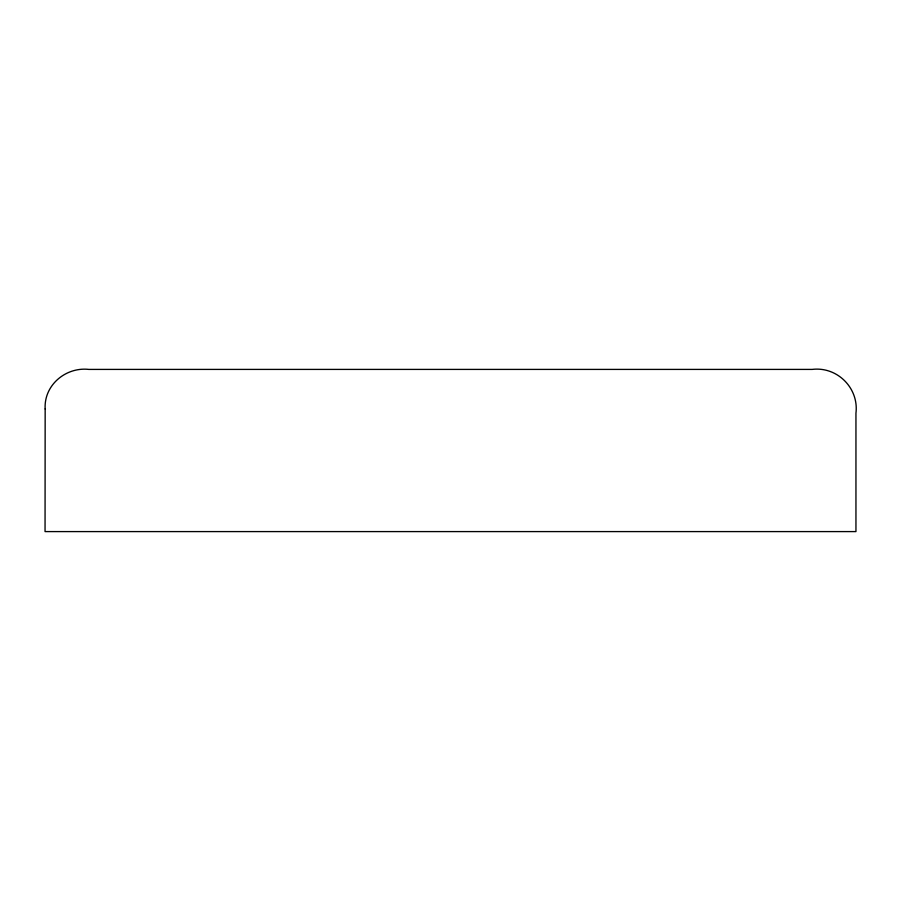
<?xml version="1.0" encoding="UTF-8"?>
<svg xmlns="http://www.w3.org/2000/svg" width="901" height="901" viewBox="0 0 901 901"><rect width="100%" height="100%" fill="white"/><g stroke="black" fill="none" stroke-linecap="round" stroke-linejoin="round"><path stroke-width="1.35" d="M45.163 408.93L45.05 531.59L855.95 531.59L855.95 413.199C859.036 388.128 837.232 366.324 812.161 369.41L88.839 369.41C65.773 366.82 43.789 385.121 45.163 408.93"/></g></svg>
